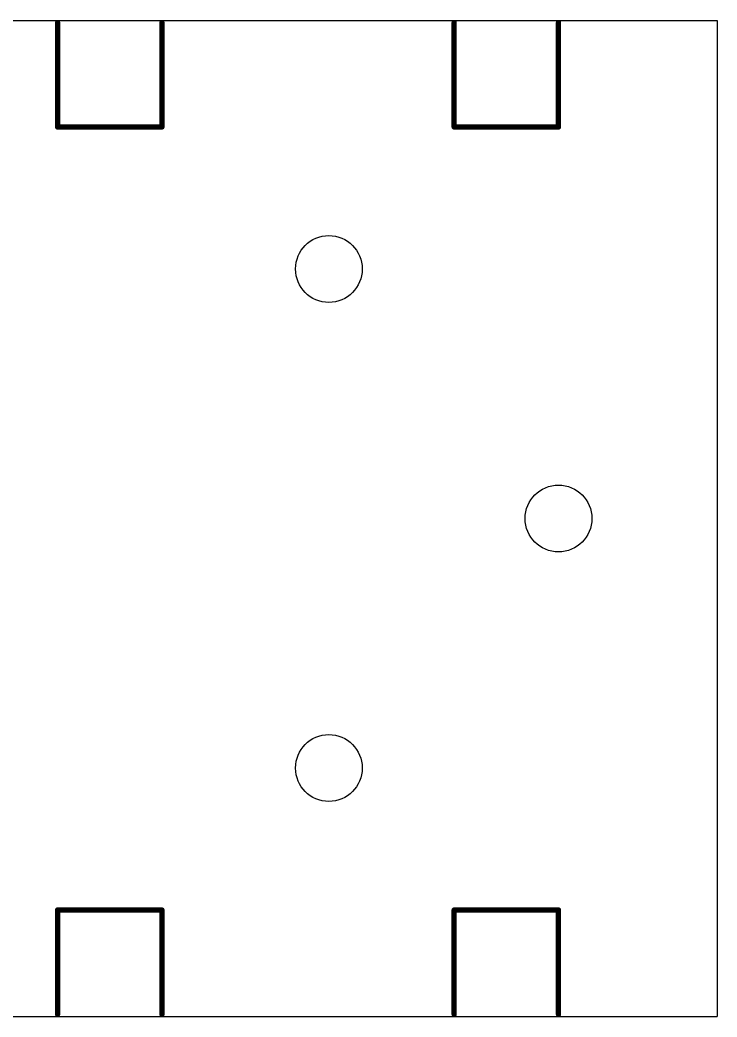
# Model space of a CAD drawing. Extents: x -46 to 149, y 1 to 263.
# Drawn here: x 115.2 to 148.6, y 215.27 to 263.03 of the extents above; entities that cross this region are included whole.
import ezdxf

# ---------------------------------------------------------------- set-up
doc = ezdxf.new("R2010")
doc.units = 0
doc.layers.add('20', color=7, linetype='CONTINUOUS')

msp = doc.modelspace()

# ---------------------------------------------------------------- linework, layer by layer
at = {"layer": '20'}
for p, q in [((100.5, 263), (148.6, 263)), ((148.6, 263), (148.6, 215.3)), ((111.7, 215.3), (148.6, 215.3))]:
    msp.add_line(p, q, dxfattribs=at)
at = {"layer": '20', "const_width": 0.254}
for points in [[(117, 257.9), (117, 262.9)], [(122, 262.9), (122, 257.9)], [(136, 257.9), (136, 262.9)], [(141, 262.9), (141, 257.9)], [(122, 257.9), (117, 257.9)], [(141, 257.9), (136, 257.9)], [(117, 215.4), (117, 220.4)], [(117, 220.4), (122, 220.4)], [(122, 220.4), (122, 215.4)], [(136, 215.4), (136, 220.4)], [(136, 220.4), (141, 220.4)], [(141, 220.4), (141, 215.4)]]:
    msp.add_lwpolyline(points, dxfattribs=at)
at = {"layer": '20', "const_width": 0.127}
for points in [[(117.0635, 262.9, 1), (116.9365, 262.9)], [(122.0635, 262.9, 1), (121.9365, 262.9)], [(136.0635, 262.9, 1), (135.9365, 262.9)], [(141.0635, 262.9, 1), (140.9365, 262.9)], [(117, 257.9635, 1), (117, 257.8365)], [(116.9365, 257.9, 1), (117.0635, 257.9)], [(121.9365, 257.9, 1), (122.0635, 257.9)], [(122, 257.8365, 1), (122, 257.9635)], [(136, 257.9635, 1), (136, 257.8365)], [(135.9365, 257.9, 1), (136.0635, 257.9)], [(140.9365, 257.9, 1), (141.0635, 257.9)], [(141, 257.8365, 1), (141, 257.9635)], [(117.0635, 220.4, 1), (116.9365, 220.4)], [(117, 220.4635, 1), (117, 220.3365)], [(122.0635, 220.4, 1), (121.9365, 220.4)], [(122, 220.3365, 1), (122, 220.4635)], [(136.0635, 220.4, 1), (135.9365, 220.4)], [(136, 220.4635, 1), (136, 220.3365)], [(141.0635, 220.4, 1), (140.9365, 220.4)], [(141, 220.3365, 1), (141, 220.4635)], [(116.9365, 215.4, 1), (117.0635, 215.4)], [(121.9365, 215.4, 1), (122.0635, 215.4)], [(135.9365, 215.4, 1), (136.0635, 215.4)], [(140.9365, 215.4, 1), (141.0635, 215.4)]]:
    msp.add_lwpolyline(points, format="xyb", dxfattribs=at)
at = {"layer": '20'}
for centre in [(130, 251.1), (141, 239.15), (130, 227.2)]:
    msp.add_circle(centre, 1.6, dxfattribs=at)

doc.saveas('drawing.dxf')
